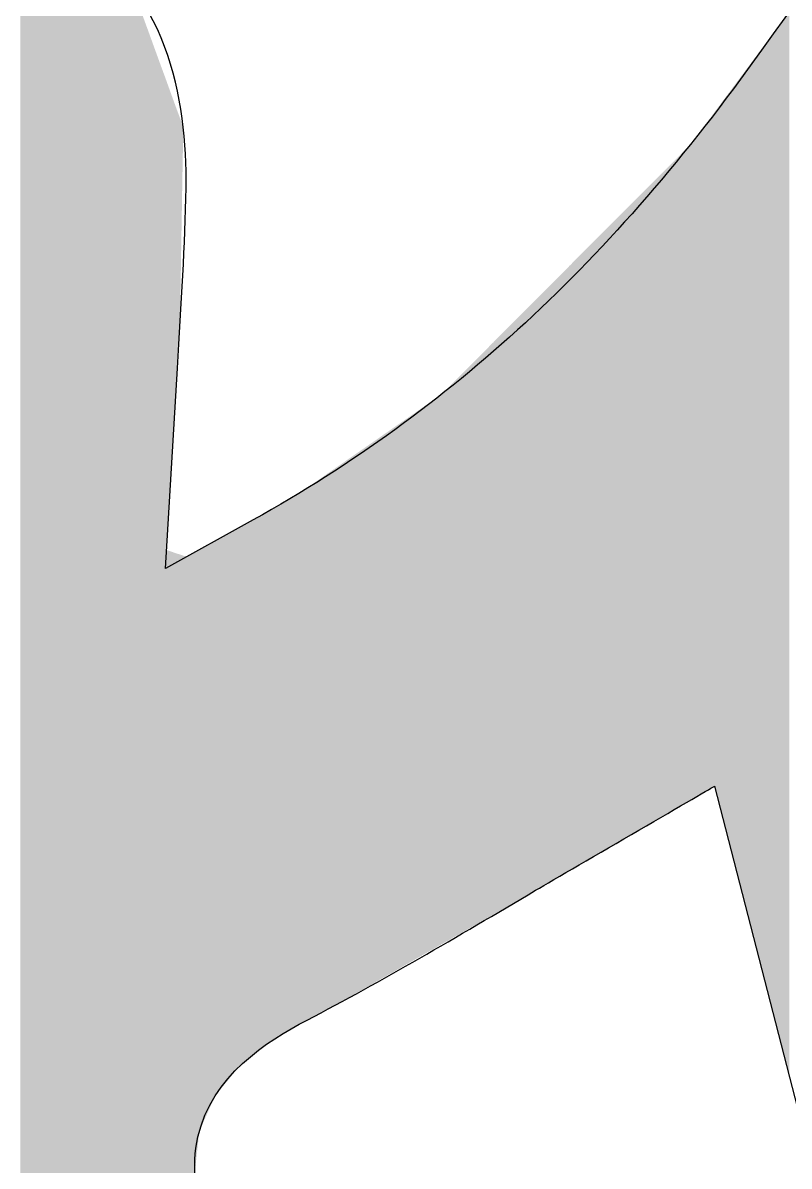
# Model space of a CAD drawing. Extents: x 274 to 390, y 552 to 644.
# Drawn here: x 304.09 to 311.03, y 624.71 to 635.06 of the extents above; entities that cross this region are included whole.
import ezdxf

# ---------------------------------------------------------------- set-up
doc = ezdxf.new("R2010")
doc.units = 0
doc.layers.add('LAYER_1', color=7, linetype='CONTINUOUS')

# ---------------------------------------------------------------- blocks, each defined once
blk = doc.blocks.new('*U1')
at = {"layer": 'LAYER_1', "color": 7}
for points in [[(304.066, 618.852), (304.066, 636.057), (304.114, 618.775)], [(304.114, 618.775), (304.066, 636.057), (304.114, 636.025)], [(304.114, 618.775), (304.114, 636.025), (304.143, 618.728)], [(304.143, 618.728), (304.114, 636.025), (304.143, 636.006)], [(304.143, 618.728), (304.143, 636.006), (304.195, 618.644)], [(304.195, 618.644), (304.143, 636.006), (304.195, 635.972)], [(304.195, 618.644), (304.195, 635.972), (304.308, 618.395)], [(304.308, 618.395), (304.195, 635.972), (304.308, 635.897)], [(304.308, 618.395), (304.308, 635.897), (304.336, 618.334)], [(304.336, 618.334), (304.308, 635.897), (304.336, 635.879)], [(304.336, 618.334), (304.336, 635.879), (304.368, 618.264)], [(304.368, 618.264), (304.336, 635.879), (304.368, 635.858)], [(304.368, 618.264), (304.368, 635.858), (304.394, 618.207)], [(304.394, 618.207), (304.368, 635.858), (304.394, 635.841)], [(304.394, 618.207), (304.394, 635.841), (304.401, 618.192)], [(304.401, 618.192), (304.394, 635.841), (304.401, 635.837)], [(304.401, 618.192), (304.401, 635.837), (304.42, 618.15)], [(304.42, 618.15), (304.401, 635.837), (304.42, 635.824)], [(304.42, 618.15), (304.42, 635.824), (304.423, 618.143)], [(304.423, 618.143), (304.42, 635.824), (304.423, 635.822)], [(304.423, 618.143), (304.423, 635.822), (304.446, 618.094)], [(304.446, 618.094), (304.423, 635.822), (304.446, 635.807)], [(304.446, 618.094), (304.446, 635.807), (304.492, 617.992)], [(304.492, 617.992), (304.446, 635.807), (304.492, 635.777)], [(304.492, 617.992), (304.492, 635.777), (304.576, 617.807)], [(304.576, 617.807), (304.492, 635.777), (304.576, 635.722)], [(304.576, 617.807), (304.576, 635.722), (304.603, 617.747)], [(304.603, 617.747), (304.576, 635.722), (304.603, 635.704)], [(304.603, 617.747), (304.603, 635.704), (304.615, 617.722)], [(304.615, 617.722), (304.603, 635.704), (304.615, 635.696)], [(304.615, 617.722), (304.615, 635.696), (304.629, 617.69)], [(304.629, 617.69), (304.615, 635.696), (304.629, 635.687)], [(304.629, 617.69), (304.629, 635.687), (304.631, 617.687)], [(304.631, 617.687), (304.629, 635.687), (304.631, 635.686)], [(304.631, 617.687), (304.631, 635.686), (304.634, 617.68)], [(304.634, 617.68), (304.631, 635.686), (304.634, 635.684)], [(304.634, 617.68), (304.634, 635.684), (304.653, 617.638)], [(304.653, 617.638), (304.634, 635.684), (304.653, 635.671)], [(304.653, 617.638), (304.653, 635.671), (304.654, 617.635)], [(304.654, 617.635), (304.653, 635.671), (304.654, 635.67)], [(304.654, 617.635), (304.654, 635.67), (304.662, 617.608)], [(304.662, 617.608), (304.654, 635.67), (304.662, 635.665)], [(304.662, 617.608), (304.662, 635.665), (304.715, 617.423)], [(304.715, 617.423), (304.662, 635.665), (304.715, 635.631)], [(304.715, 617.423), (304.715, 635.631), (304.715, 617.422)], [(304.715, 617.422), (304.715, 635.631), (304.715, 635.631)], [(304.715, 617.422), (304.715, 635.631), (304.715, 617.421)], [(304.715, 617.421), (304.715, 635.631), (304.715, 635.63)], [(304.715, 617.421), (304.715, 635.63), (304.728, 617.378)], [(304.728, 617.378), (304.715, 635.63), (304.728, 635.622)], [(304.728, 617.378), (304.728, 635.622), (304.731, 617.367)], [(304.731, 617.367), (304.728, 635.622), (304.731, 635.62)], [(304.731, 617.367), (304.731, 635.62), (304.733, 617.36)], [(304.733, 617.36), (304.731, 635.62), (304.733, 635.619)], [(304.733, 617.36), (304.733, 635.619), (304.771, 617.224)], [(304.771, 617.224), (304.733, 635.619), (304.771, 635.593)], [(304.771, 617.224), (304.771, 635.593), (304.806, 617.103)], [(304.806, 617.103), (304.771, 635.593), (304.806, 635.571)], [(304.806, 617.103), (304.806, 635.571), (304.835, 617.001)], [(304.835, 617.001), (304.806, 635.571), (304.835, 635.552)], [(304.835, 617.001), (304.835, 635.552), (304.863, 616.903)], [(304.863, 616.903), (304.835, 635.552), (304.863, 635.533)], [(304.863, 616.903), (304.863, 635.533), (304.864, 616.901)], [(304.864, 616.901), (304.863, 635.533), (304.864, 635.533)], [(304.864, 616.901), (304.864, 635.533), (304.865, 616.898)], [(304.865, 616.898), (304.864, 635.533), (304.865, 635.532)], [(304.865, 616.898), (304.865, 635.532), (304.89, 616.809)], [(304.89, 616.809), (304.865, 635.532), (304.89, 635.516)], [(304.89, 616.809), (304.89, 635.516), (304.894, 616.797)], [(304.894, 616.797), (304.89, 635.516), (304.894, 635.513)], [(304.894, 616.797), (304.894, 635.513), (304.909, 616.743)], [(304.909, 616.743), (304.894, 635.513), (304.909, 635.503)], [(304.909, 616.743), (304.909, 635.503), (304.942, 616.626)], [(304.942, 616.626), (304.909, 635.503), (304.942, 635.481)], [(304.942, 616.626), (304.942, 635.481), (304.962, 616.557)], [(304.962, 616.557), (304.942, 635.481), (304.962, 635.468)], [(304.962, 616.557), (304.962, 635.468), (304.976, 616.431)], [(304.976, 616.431), (304.962, 635.468), (304.976, 635.459)], [(304.976, 616.431), (304.976, 635.459), (304.991, 616.291)], [(304.991, 616.291), (304.976, 635.459), (304.991, 635.449)], [(304.991, 616.291), (304.991, 635.449), (305.005, 616.162)], [(305.005, 616.162), (304.991, 635.449), (305.005, 635.44)], [(305.005, 616.162), (305.005, 635.44), (305.006, 616.147)], [(305.006, 616.147), (305.005, 635.44), (305.006, 635.439)], [(305.006, 616.147), (305.006, 635.439), (305.014, 616.081)], [(305.014, 616.081), (305.006, 635.439), (305.014, 635.434)], [(305.014, 616.081), (305.014, 635.434), (305.02, 616.02)], [(305.02, 616.02), (305.014, 635.434), (305.02, 635.43)], [(305.02, 616.02), (305.02, 635.43), (305.067, 615.589)], [(305.067, 615.589), (305.02, 635.43), (305.067, 635.399)], [(305.067, 615.589), (305.067, 635.399), (305.08, 615.471)], [(305.08, 615.471), (305.067, 635.399), (305.08, 635.391)], [(305.08, 615.471), (305.08, 635.391), (305.085, 615.425)], [(305.085, 615.425), (305.08, 635.391), (305.085, 635.377)], [(305.085, 604.695), (305.085, 635.377), (305.212, 604.742)], [(305.212, 604.742), (305.085, 635.377), (305.212, 635.028)], [(311.032, 625.538), (310.911, 634.998), (311.032, 635.16)], [(311.037, 625.52), (311.032, 635.16), (311.037, 635.167)], [(311.032, 625.538), (311.032, 635.16), (311.037, 625.52)], [(305.212, 604.742), (305.212, 635.028), (305.224, 604.747)], [(305.224, 604.747), (305.212, 635.028), (305.224, 634.996)], [(305.224, 604.747), (305.224, 634.996), (305.248, 604.755)], [(305.248, 604.755), (305.224, 634.996), (305.248, 634.93)], [(305.248, 604.755), (305.248, 634.93), (305.29, 604.771)], [(305.29, 604.771), (305.248, 634.93), (305.29, 634.814)], [(310.911, 626.007), (310.826, 634.884), (310.911, 634.998)], [(310.911, 626.007), (310.911, 634.998), (310.911, 626.006)], [(310.911, 626.006), (310.911, 634.998), (310.911, 634.998)], [(310.911, 626.006), (310.911, 634.998), (311.032, 625.538)], [(305.29, 604.771), (305.29, 634.814), (305.295, 604.773)], [(305.295, 604.773), (305.29, 634.814), (305.295, 634.8)], [(310.79, 626.474), (310.762, 634.798), (310.79, 634.836)], [(310.826, 626.336), (310.79, 634.836), (310.826, 634.884)], [(310.79, 626.474), (310.79, 634.836), (310.826, 626.336)], [(310.826, 626.336), (310.826, 634.884), (310.911, 626.007)], [(305.295, 604.773), (305.295, 634.8), (305.342, 604.79)], [(305.342, 604.79), (305.295, 634.8), (305.342, 634.671)], [(310.696, 626.841), (310.673, 634.678), (310.696, 634.709)], [(310.762, 626.584), (310.696, 634.709), (310.762, 634.798)], [(310.696, 626.841), (310.696, 634.709), (310.762, 626.584)], [(310.762, 626.584), (310.762, 634.798), (310.79, 626.474)], [(305.342, 604.79), (305.342, 634.671), (305.378, 604.803)], [(305.378, 604.803), (305.342, 634.671), (305.378, 634.574)], [(310.622, 627.127), (310.563, 634.529), (310.622, 634.61)], [(310.628, 627.105), (310.622, 634.61), (310.628, 634.617)], [(310.622, 627.127), (310.622, 634.61), (310.628, 627.105)], [(310.636, 627.075), (310.628, 634.617), (310.636, 634.628)], [(310.628, 627.105), (310.628, 634.617), (310.636, 627.075)], [(310.644, 627.043), (310.636, 634.628), (310.644, 634.639)], [(310.636, 627.075), (310.636, 634.628), (310.644, 627.043)], [(310.652, 627.01), (310.644, 634.639), (310.652, 634.65)], [(310.644, 627.043), (310.644, 634.639), (310.652, 627.01)], [(310.673, 626.93), (310.652, 634.65), (310.673, 634.678)], [(310.652, 627.01), (310.652, 634.65), (310.673, 626.93)], [(310.673, 626.93), (310.673, 634.678), (310.696, 626.841)], [(305.378, 604.803), (305.378, 634.574), (305.394, 604.81)], [(305.394, 604.81), (305.378, 634.574), (305.394, 634.529)], [(305.394, 630.289), (305.394, 634.529), (305.466, 631.533)], [(305.466, 631.533), (305.394, 634.529), (305.466, 634.33)], [(310.534, 627.469), (310.522, 634.475), (310.534, 634.491)], [(310.56, 627.368), (310.534, 634.491), (310.56, 634.526)], [(310.534, 627.469), (310.534, 634.491), (310.56, 627.368)], [(310.563, 627.358), (310.56, 634.526), (310.563, 634.529)], [(310.56, 627.368), (310.56, 634.526), (310.563, 627.358)], [(310.563, 627.358), (310.563, 634.529), (310.622, 627.127)], [(310.481, 627.675), (310.431, 634.353), (310.481, 634.42)], [(310.49, 627.64), (310.481, 634.42), (310.49, 634.432)], [(310.481, 627.675), (310.481, 634.42), (310.49, 627.64)], [(310.512, 627.554), (310.49, 634.432), (310.512, 634.461)], [(310.49, 627.64), (310.49, 634.432), (310.512, 627.554)], [(310.52, 627.522), (310.512, 634.461), (310.52, 634.472)], [(310.512, 627.554), (310.512, 634.461), (310.52, 627.522)], [(310.522, 627.516), (310.52, 634.472), (310.522, 634.475)], [(310.52, 627.522), (310.52, 634.472), (310.522, 627.516)], [(310.522, 627.516), (310.522, 634.475), (310.534, 627.469)], [(305.466, 631.533), (305.466, 634.33), (305.487, 631.881)], [(305.487, 631.881), (305.466, 634.33), (305.487, 634.273)], [(310.388, 628.033), (310.363, 634.262), (310.388, 634.295)], [(310.427, 627.882), (310.388, 634.295), (310.427, 634.348)], [(310.388, 628.033), (310.388, 634.295), (310.427, 627.882)], [(310.431, 627.867), (310.427, 634.348), (310.431, 634.353)], [(310.427, 627.882), (310.427, 634.348), (310.431, 627.867)], [(310.431, 627.867), (310.431, 634.353), (310.481, 627.675)], [(305.487, 631.881), (305.487, 634.273), (305.509, 632.229)], [(305.509, 632.229), (305.487, 634.273), (305.509, 634.215)], [(305.509, 632.229), (305.509, 634.215), (305.512, 632.286)], [(305.512, 632.286), (305.509, 634.215), (305.512, 634.205)], [(305.512, 632.286), (305.512, 634.205), (305.521, 632.78)], [(305.521, 632.78), (305.512, 634.205), (305.521, 634.181)], [(305.521, 632.78), (305.521, 634.181), (305.534, 633.557)], [(305.534, 633.557), (305.521, 634.181), (305.534, 634.144)], [(310.336, 628.138), (310.302, 634.179), (310.336, 634.224)], [(310.357, 628.151), (310.336, 634.224), (310.357, 634.253)], [(310.336, 628.138), (310.336, 634.224), (310.357, 628.151)], [(310.363, 628.13), (310.357, 634.253), (310.363, 634.262)], [(310.357, 628.151), (310.357, 634.253), (310.363, 628.13)], [(310.363, 628.13), (310.363, 634.262), (310.388, 628.033)], [(305.534, 633.557), (305.534, 634.144), (305.544, 634.117)], [(310.28, 628.106), (310.178, 634.012), (310.28, 634.15)], [(310.302, 628.119), (310.28, 634.15), (310.302, 634.179)], [(310.28, 628.106), (310.28, 634.15), (310.302, 628.119)], [(310.302, 628.119), (310.302, 634.179), (310.336, 628.138)], [(310.175, 628.045), (310.147, 633.97), (310.175, 634.008)], [(310.178, 628.047), (310.175, 634.008), (310.178, 634.012)], [(310.175, 628.045), (310.175, 634.008), (310.178, 628.047)], [(310.178, 628.047), (310.178, 634.012), (310.28, 628.106)], [(310.078, 627.989), (310.047, 633.868), (310.078, 633.9)], [(310.08, 627.99), (310.078, 633.9), (310.08, 633.901)], [(310.078, 627.989), (310.078, 633.9), (310.08, 627.99)], [(310.096, 627.999), (310.08, 633.901), (310.096, 633.918)], [(310.08, 627.99), (310.08, 633.901), (310.096, 627.999)], [(310.115, 628.01), (310.096, 633.918), (310.115, 633.936)], [(310.096, 627.999), (310.096, 633.918), (310.115, 628.01)], [(310.136, 628.023), (310.115, 633.936), (310.136, 633.958)], [(310.115, 628.01), (310.115, 633.936), (310.136, 628.023)], [(310.141, 628.025), (310.136, 633.958), (310.141, 633.962)], [(310.136, 628.023), (310.136, 633.958), (310.141, 628.025)], [(310.147, 628.029), (310.141, 633.962), (310.147, 633.97)], [(310.141, 628.025), (310.141, 633.962), (310.147, 628.029)], [(310.147, 628.029), (310.147, 633.97), (310.175, 628.045)], [(309.954, 627.917), (309.938, 633.759), (309.954, 633.775)], [(309.993, 627.939), (309.954, 633.775), (309.993, 633.814)], [(309.954, 627.917), (309.954, 633.775), (309.993, 627.939)], [(309.996, 627.941), (309.993, 633.814), (309.996, 633.817)], [(309.993, 627.939), (309.993, 633.814), (309.996, 627.941)], [(309.998, 627.942), (309.996, 633.817), (309.998, 633.819)], [(309.996, 627.941), (309.996, 633.817), (309.998, 627.942)], [(310.047, 627.971), (309.998, 633.819), (310.047, 633.868)], [(309.998, 627.942), (309.998, 633.819), (310.047, 627.971)], [(310.047, 627.971), (310.047, 633.868), (310.078, 627.989)], [(309.868, 627.867), (309.838, 633.659), (309.868, 633.689)], [(309.881, 627.874), (309.868, 633.689), (309.881, 633.702)], [(309.868, 627.867), (309.868, 633.689), (309.881, 627.874)], [(309.882, 627.875), (309.881, 633.702), (309.882, 633.703)], [(309.881, 627.874), (309.881, 633.702), (309.882, 627.875)], [(309.892, 627.881), (309.882, 633.703), (309.892, 633.713)], [(309.882, 627.875), (309.882, 633.703), (309.892, 627.881)], [(309.902, 627.886), (309.892, 633.713), (309.902, 633.723)], [(309.892, 627.881), (309.892, 633.713), (309.902, 627.886)], [(309.906, 627.889), (309.902, 633.723), (309.906, 633.727)], [(309.902, 627.886), (309.902, 633.723), (309.906, 627.889)], [(309.908, 627.89), (309.906, 633.727), (309.908, 633.729)], [(309.906, 627.889), (309.906, 633.727), (309.908, 627.89)], [(309.938, 627.908), (309.908, 633.729), (309.938, 633.759)], [(309.908, 627.89), (309.908, 633.729), (309.938, 627.908)], [(309.938, 627.908), (309.938, 633.759), (309.954, 627.917)], [(309.809, 627.832), (309.736, 633.557), (309.809, 633.63)], [(309.832, 627.846), (309.809, 633.63), (309.832, 633.653)], [(309.809, 627.832), (309.809, 633.63), (309.832, 627.846)], [(309.838, 627.849), (309.832, 633.653), (309.838, 633.659)], [(309.832, 627.846), (309.832, 633.653), (309.838, 627.849)], [(309.838, 627.849), (309.838, 633.659), (309.868, 627.867)], [(309.642, 627.736), (309.536, 633.356), (309.642, 633.463)], [(309.649, 627.74), (309.642, 633.463), (309.649, 633.47)], [(309.642, 627.736), (309.642, 633.463), (309.649, 627.74)], [(309.675, 627.755), (309.649, 633.47), (309.675, 633.496)], [(309.649, 627.74), (309.649, 633.47), (309.675, 627.755)], [(309.733, 627.788), (309.675, 633.496), (309.733, 633.554)], [(309.675, 627.755), (309.675, 633.496), (309.733, 627.788)], [(309.736, 627.79), (309.733, 633.554), (309.736, 633.557)], [(309.733, 627.788), (309.733, 633.554), (309.736, 627.79)], [(309.736, 627.79), (309.736, 633.557), (309.809, 627.832)], [(309.536, 627.674), (309.526, 633.346), (309.536, 633.356)], [(309.536, 627.674), (309.536, 633.356), (309.642, 627.736)], [(309.466, 627.633), (309.417, 633.236), (309.466, 633.286)], [(309.517, 627.662), (309.466, 633.286), (309.517, 633.336)], [(309.466, 627.633), (309.466, 633.286), (309.517, 627.662)], [(309.526, 627.668), (309.517, 633.336), (309.526, 633.346)], [(309.517, 627.662), (309.517, 633.336), (309.526, 627.668)], [(309.526, 627.668), (309.526, 633.346), (309.536, 627.674)], [(309.359, 627.571), (309.322, 633.141), (309.359, 633.178)], [(309.417, 627.604), (309.359, 633.178), (309.417, 633.236)], [(309.359, 627.571), (309.359, 633.178), (309.417, 627.604)], [(309.417, 627.604), (309.417, 633.236), (309.466, 627.633)], [(309.289, 627.53), (309.207, 633.026), (309.289, 633.109)], [(309.318, 627.547), (309.289, 633.109), (309.318, 633.138)], [(309.289, 627.53), (309.289, 633.109), (309.318, 627.547)], [(309.322, 627.549), (309.318, 633.138), (309.322, 633.141)], [(309.318, 627.547), (309.318, 633.138), (309.322, 627.549)], [(309.322, 627.549), (309.322, 633.141), (309.359, 627.571)], [(309.18, 627.467), (309.115, 632.934), (309.18, 632.999)], [(309.207, 627.482), (309.18, 632.999), (309.207, 633.026)], [(309.18, 627.467), (309.18, 632.999), (309.207, 627.482)], [(309.207, 627.482), (309.207, 633.026), (309.289, 627.53)], [(309.047, 627.389), (308.997, 632.815), (309.047, 632.866)], [(309.053, 627.392), (309.047, 632.866), (309.053, 632.871)], [(309.047, 627.389), (309.047, 632.866), (309.053, 627.392)], [(309.07, 627.402), (309.053, 632.871), (309.07, 632.889)], [(309.053, 627.392), (309.053, 632.871), (309.07, 627.402)], [(309.115, 627.429), (309.07, 632.889), (309.115, 632.934)], [(309.07, 627.402), (309.07, 632.889), (309.115, 627.429)], [(309.115, 627.429), (309.115, 632.934), (309.18, 627.467)], [(308.933, 627.322), (308.899, 632.717), (308.933, 632.751)], [(308.997, 627.36), (308.933, 632.751), (308.997, 632.815)], [(308.933, 627.322), (308.933, 632.751), (308.997, 627.36)], [(308.997, 627.36), (308.997, 632.815), (309.047, 627.389)], [(308.822, 627.257), (308.763, 632.581), (308.822, 632.64)], [(308.856, 627.277), (308.822, 632.64), (308.856, 632.674)], [(308.822, 627.257), (308.822, 632.64), (308.856, 627.277)], [(308.862, 627.281), (308.856, 632.674), (308.862, 632.68)], [(308.856, 627.277), (308.856, 632.674), (308.862, 627.281)], [(308.899, 627.302), (308.862, 632.68), (308.899, 632.717)], [(308.862, 627.281), (308.862, 632.68), (308.899, 627.302)], [(308.899, 627.302), (308.899, 632.717), (308.933, 627.322)], [(308.731, 627.204), (308.694, 632.512), (308.731, 632.549)], [(308.737, 627.208), (308.731, 632.549), (308.737, 632.555)], [(308.731, 627.204), (308.731, 632.549), (308.737, 627.208)], [(308.763, 627.223), (308.737, 632.555), (308.763, 632.581)], [(308.737, 627.208), (308.737, 632.555), (308.763, 627.223)], [(308.763, 627.223), (308.763, 632.581), (308.822, 627.257)], [(308.606, 627.132), (308.542, 632.359), (308.606, 632.423)], [(308.649, 627.157), (308.606, 632.423), (308.649, 632.467)], [(308.606, 627.132), (308.606, 632.423), (308.649, 627.157)], [(308.694, 627.183), (308.649, 632.467), (308.694, 632.512)], [(308.649, 627.157), (308.649, 632.467), (308.694, 627.183)], [(308.694, 627.183), (308.694, 632.512), (308.731, 627.204)], [(308.542, 627.096), (308.481, 632.299), (308.542, 632.359)], [(308.542, 627.096), (308.542, 632.359), (308.606, 627.132)], [(308.402, 627.016), (308.375, 632.192), (308.402, 632.219)], [(308.424, 627.028), (308.402, 632.219), (308.424, 632.241)], [(308.402, 627.016), (308.402, 632.219), (308.424, 627.028)], [(308.475, 627.057), (308.424, 632.241), (308.475, 632.292)], [(308.424, 627.028), (308.424, 632.241), (308.475, 627.057)], [(308.481, 627.061), (308.475, 632.292), (308.481, 632.299)], [(308.475, 627.057), (308.475, 632.292), (308.481, 627.061)], [(308.481, 627.061), (308.481, 632.299), (308.542, 627.096)], [(308.301, 626.958), (308.265, 632.081), (308.301, 632.117)], [(308.338, 626.979), (308.301, 632.117), (308.338, 632.155)], [(308.301, 626.958), (308.301, 632.117), (308.338, 626.979)], [(308.355, 626.989), (308.338, 632.155), (308.355, 632.171)], [(308.338, 626.979), (308.338, 632.155), (308.355, 626.989)], [(308.361, 626.992), (308.355, 632.171), (308.361, 632.178)], [(308.355, 626.989), (308.355, 632.171), (308.361, 626.992)], [(308.371, 626.998), (308.361, 632.178), (308.371, 632.188)], [(308.361, 626.992), (308.361, 632.178), (308.371, 626.998)], [(308.375, 627), (308.371, 632.188), (308.375, 632.192)], [(308.371, 626.998), (308.371, 632.188), (308.375, 627)], [(308.375, 627), (308.375, 632.192), (308.402, 627.016)], [(308.262, 626.936), (308.178, 631.994), (308.262, 632.078)], [(308.265, 626.937), (308.262, 632.078), (308.265, 632.081)], [(308.262, 626.936), (308.262, 632.078), (308.265, 626.937)], [(308.265, 626.937), (308.265, 632.081), (308.301, 626.958)], [(308.087, 626.835), (308.024, 631.84), (308.087, 631.903)], [(308.121, 626.855), (308.087, 631.903), (308.121, 631.937)], [(308.087, 626.835), (308.087, 631.903), (308.121, 626.855)], [(308.178, 626.887), (308.121, 631.937), (308.178, 631.994)], [(308.121, 626.855), (308.121, 631.937), (308.178, 626.887)], [(308.178, 626.887), (308.178, 631.994), (308.262, 626.936)], [(307.996, 626.783), (307.964, 631.779), (307.996, 631.812)], [(308.024, 626.8), (307.996, 631.812), (308.024, 631.84)], [(307.996, 626.783), (307.996, 631.812), (308.024, 626.8)], [(308.024, 626.8), (308.024, 631.84), (308.087, 626.835)], [(307.964, 626.765), (307.878, 631.694), (307.964, 631.779)], [(307.964, 626.765), (307.964, 631.779), (307.996, 626.783)], [(307.878, 626.716), (307.616, 631.512), (307.878, 631.694)], [(307.878, 626.716), (307.878, 631.694), (307.964, 626.765)], [(307.583, 626.547), (307.427, 631.381), (307.583, 631.489)], [(307.616, 626.566), (307.583, 631.489), (307.616, 631.512)], [(307.583, 626.547), (307.583, 631.489), (307.616, 626.566)], [(307.616, 626.566), (307.616, 631.512), (307.878, 626.716)], [(307.335, 626.405), (307.249, 631.257), (307.335, 631.317)], [(307.378, 626.429), (307.335, 631.317), (307.378, 631.347)], [(307.335, 626.405), (307.335, 631.317), (307.378, 626.429)], [(307.383, 626.432), (307.378, 631.347), (307.383, 631.35)], [(307.378, 626.429), (307.378, 631.347), (307.383, 626.432)], [(307.407, 626.446), (307.383, 631.35), (307.407, 631.367)], [(307.383, 626.432), (307.383, 631.35), (307.407, 626.446)], [(307.427, 626.457), (307.407, 631.367), (307.427, 631.381)], [(307.407, 626.446), (307.407, 631.367), (307.427, 626.457)], [(307.427, 626.457), (307.427, 631.381), (307.583, 626.547)], [(307.197, 626.326), (307.072, 631.135), (307.197, 631.221)], [(307.249, 626.355), (307.197, 631.221), (307.249, 631.257)], [(307.197, 626.326), (307.197, 631.221), (307.249, 626.355)], [(307.249, 626.355), (307.249, 631.257), (307.335, 626.405)], [(307.004, 626.215), (306.984, 631.073), (307.004, 631.087)], [(307.026, 626.228), (307.004, 631.087), (307.026, 631.103)], [(307.004, 626.215), (307.004, 631.087), (307.026, 626.228)], [(307.072, 626.254), (307.026, 631.103), (307.072, 631.135)], [(307.026, 626.228), (307.026, 631.103), (307.072, 626.254)], [(307.072, 626.254), (307.072, 631.135), (307.197, 626.326)], [(306.921, 626.168), (306.702, 630.878), (306.921, 631.03)], [(306.984, 626.204), (306.921, 631.03), (306.984, 631.073)], [(306.921, 626.168), (306.921, 631.03), (306.984, 626.204)], [(306.984, 626.204), (306.984, 631.073), (307.004, 626.215)], [(306.697, 626.049), (306.611, 630.814), (306.697, 630.874)], [(306.702, 626.051), (306.697, 630.874), (306.702, 630.878)], [(306.697, 626.049), (306.697, 630.874), (306.702, 626.051)], [(306.702, 626.051), (306.702, 630.878), (306.921, 626.168)], [(306.527, 625.955), (306.503, 630.752), (306.527, 630.766)], [(306.529, 625.957), (306.527, 630.766), (306.529, 630.767)], [(306.527, 625.955), (306.527, 630.766), (306.529, 625.957)], [(306.542, 625.965), (306.529, 630.767), (306.542, 630.775)], [(306.529, 625.957), (306.529, 630.767), (306.542, 625.965)], [(306.542, 625.965), (306.542, 630.775), (306.543, 625.965)], [(306.543, 625.965), (306.542, 630.775), (306.543, 630.775)], [(306.547, 625.968), (306.543, 630.775), (306.547, 630.777)], [(306.543, 625.965), (306.543, 630.775), (306.547, 625.968)], [(306.548, 625.968), (306.547, 630.777), (306.548, 630.778)], [(306.547, 625.968), (306.547, 630.777), (306.548, 625.968)], [(306.558, 625.974), (306.548, 630.778), (306.558, 630.784)], [(306.548, 625.968), (306.548, 630.778), (306.548, 625.969)], [(306.548, 625.969), (306.548, 630.778), (306.548, 630.778)], [(306.548, 625.969), (306.548, 630.778), (306.558, 625.974)], [(306.559, 625.975), (306.558, 630.784), (306.559, 630.785)], [(306.558, 625.974), (306.558, 630.784), (306.559, 625.975)], [(306.611, 626.003), (306.559, 630.785), (306.611, 630.814)], [(306.559, 625.975), (306.559, 630.785), (306.611, 626.003)], [(306.611, 626.003), (306.611, 630.814), (306.697, 626.049)], [(306.354, 625.848), (306.342, 630.658), (306.354, 630.665)], [(306.373, 625.86), (306.354, 630.665), (306.373, 630.677)], [(306.354, 625.848), (306.354, 630.665), (306.373, 625.86)], [(306.406, 625.88), (306.373, 630.677), (306.406, 630.695)], [(306.373, 625.86), (306.373, 630.677), (306.406, 625.88)], [(306.426, 625.892), (306.406, 630.695), (306.426, 630.707)], [(306.406, 625.88), (306.406, 630.695), (306.426, 625.892)], [(306.43, 625.895), (306.426, 630.707), (306.43, 630.71)], [(306.426, 625.892), (306.426, 630.707), (306.43, 625.895)], [(306.46, 625.913), (306.43, 630.71), (306.46, 630.727)], [(306.43, 625.895), (306.43, 630.71), (306.46, 625.913)], [(306.462, 625.915), (306.46, 630.727), (306.462, 630.728)], [(306.46, 625.913), (306.46, 630.727), (306.462, 625.915)], [(306.476, 625.924), (306.462, 630.728), (306.476, 630.736)], [(306.462, 625.915), (306.462, 630.728), (306.476, 625.924)], [(306.48, 625.926), (306.476, 630.736), (306.48, 630.738)], [(306.476, 625.924), (306.476, 630.736), (306.48, 625.926)], [(306.481, 625.927), (306.48, 630.738), (306.481, 630.739)], [(306.48, 625.926), (306.48, 630.738), (306.481, 625.927)], [(306.481, 625.927), (306.481, 630.739), (306.482, 625.927)], [(306.482, 625.927), (306.481, 630.739), (306.482, 630.739)], [(306.491, 625.933), (306.482, 630.739), (306.491, 630.745)], [(306.482, 625.927), (306.482, 630.739), (306.491, 625.933)], [(306.503, 625.94), (306.491, 630.745), (306.503, 630.752)], [(306.491, 625.933), (306.491, 630.745), (306.503, 625.94)], [(306.503, 625.94), (306.503, 630.752), (306.527, 625.955)], [(306.167, 625.705), (306.155, 630.55), (306.167, 630.556)], [(306.172, 625.71), (306.167, 630.556), (306.172, 630.559)], [(306.167, 625.705), (306.167, 630.556), (306.172, 625.71)], [(306.174, 625.711), (306.172, 630.559), (306.174, 630.561)], [(306.172, 625.71), (306.172, 630.559), (306.174, 625.711)], [(306.203, 625.735), (306.174, 630.561), (306.203, 630.578)], [(306.174, 625.711), (306.174, 630.561), (306.203, 625.735)], [(306.212, 625.742), (306.203, 630.578), (306.212, 630.583)], [(306.203, 625.735), (306.203, 630.578), (306.212, 625.742)], [(306.219, 625.748), (306.212, 630.583), (306.219, 630.587)], [(306.212, 625.742), (306.212, 630.583), (306.219, 625.748)], [(306.234, 625.76), (306.219, 630.587), (306.234, 630.595)], [(306.219, 625.748), (306.219, 630.587), (306.234, 625.76)], [(306.235, 625.761), (306.234, 630.595), (306.235, 630.596)], [(306.234, 625.76), (306.234, 630.595), (306.235, 625.761)], [(306.245, 625.769), (306.235, 630.596), (306.245, 630.602)], [(306.235, 625.761), (306.235, 630.596), (306.245, 625.769)], [(306.246, 625.771), (306.245, 630.602), (306.246, 630.603)], [(306.245, 625.769), (306.245, 630.602), (306.246, 625.771)], [(306.256, 625.779), (306.246, 630.603), (306.256, 630.608)], [(306.246, 625.771), (306.246, 630.603), (306.256, 625.779)], [(306.257, 625.779), (306.256, 630.608), (306.257, 630.609)], [(306.256, 625.779), (306.256, 630.608), (306.256, 625.779)], [(306.256, 625.779), (306.256, 630.608), (306.256, 630.608)], [(306.256, 625.779), (306.256, 630.608), (306.257, 625.779)], [(306.257, 625.779), (306.257, 630.609), (306.257, 625.779)], [(306.257, 625.779), (306.257, 630.609), (306.257, 630.609)], [(306.257, 625.779), (306.257, 630.609), (306.258, 625.78)], [(306.258, 625.78), (306.257, 630.609), (306.258, 630.609)], [(306.259, 625.781), (306.258, 630.609), (306.259, 630.61)], [(306.258, 625.78), (306.258, 630.609), (306.259, 625.781)], [(306.261, 625.782), (306.259, 630.61), (306.261, 630.611)], [(306.259, 625.781), (306.259, 630.61), (306.261, 625.782)], [(306.262, 625.784), (306.261, 630.611), (306.262, 630.612)], [(306.261, 625.782), (306.261, 630.611), (306.262, 625.784)], [(306.262, 625.784), (306.262, 630.612), (306.263, 625.784)], [(306.263, 625.784), (306.262, 630.612), (306.263, 630.612)], [(306.264, 625.785), (306.263, 630.612), (306.264, 630.613)], [(306.263, 625.784), (306.263, 630.612), (306.264, 625.785)], [(306.264, 625.785), (306.264, 630.613), (306.265, 625.785)], [(306.265, 625.785), (306.264, 630.613), (306.265, 630.613)], [(306.268, 625.789), (306.265, 630.613), (306.268, 630.615)], [(306.265, 625.785), (306.265, 630.613), (306.268, 625.789)], [(306.269, 625.789), (306.268, 630.615), (306.269, 630.616)], [(306.268, 625.789), (306.268, 630.615), (306.269, 625.789)], [(306.299, 625.814), (306.269, 630.616), (306.299, 630.633)], [(306.269, 625.789), (306.269, 630.616), (306.299, 625.814)], [(306.312, 625.822), (306.299, 630.633), (306.312, 630.641)], [(306.299, 625.814), (306.299, 630.633), (306.312, 625.822)], [(306.312, 625.822), (306.312, 630.641), (306.313, 625.822)], [(306.313, 625.822), (306.312, 630.641), (306.313, 630.641)], [(306.333, 625.835), (306.313, 630.641), (306.333, 630.653)], [(306.313, 625.822), (306.313, 630.641), (306.333, 625.835)], [(306.339, 625.839), (306.333, 630.653), (306.339, 630.656)], [(306.333, 625.835), (306.333, 630.653), (306.339, 625.839)], [(306.342, 625.84), (306.339, 630.656), (306.342, 630.658)], [(306.339, 625.839), (306.339, 630.656), (306.342, 625.84)], [(306.342, 625.84), (306.342, 630.658), (306.354, 625.848)], [(306.019, 625.573), (305.903, 630.41), (306.019, 630.474)], [(306.025, 625.58), (306.019, 630.474), (306.025, 630.477)], [(306.019, 625.573), (306.019, 630.474), (306.025, 625.58)], [(306.029, 625.585), (306.025, 630.477), (306.029, 630.48)], [(306.025, 625.58), (306.025, 630.477), (306.029, 625.585)], [(306.037, 625.595), (306.029, 630.48), (306.037, 630.484)], [(306.029, 625.585), (306.029, 630.48), (306.037, 625.595)], [(306.046, 625.607), (306.037, 630.484), (306.046, 630.489)], [(306.037, 625.595), (306.037, 630.484), (306.046, 625.607)], [(306.047, 625.607), (306.046, 630.489), (306.047, 630.49)], [(306.046, 625.607), (306.046, 630.489), (306.047, 625.607)], [(306.114, 625.662), (306.047, 630.49), (306.114, 630.527)], [(306.047, 625.607), (306.047, 630.49), (306.114, 625.662)], [(306.114, 625.662), (306.114, 630.527), (306.115, 625.662)], [(306.115, 625.662), (306.114, 630.527), (306.115, 630.527)], [(306.153, 625.694), (306.115, 630.527), (306.153, 630.549)], [(306.115, 625.662), (306.115, 630.527), (306.153, 625.694)], [(306.155, 625.695), (306.153, 630.549), (306.155, 630.55)], [(306.153, 625.694), (306.153, 630.549), (306.155, 625.695)], [(306.155, 625.695), (306.155, 630.55), (306.167, 625.705)], [(305.797, 625.266), (305.757, 630.328), (305.797, 630.351)], [(305.814, 625.304), (305.797, 630.351), (305.814, 630.36)], [(305.797, 625.266), (305.797, 630.351), (305.814, 625.304)], [(305.817, 625.311), (305.814, 630.36), (305.817, 630.362)], [(305.814, 625.304), (305.814, 630.36), (305.817, 625.311)], [(305.822, 625.323), (305.817, 630.362), (305.822, 630.365)], [(305.817, 625.311), (305.817, 630.362), (305.822, 625.323)], [(305.832, 625.346), (305.822, 630.365), (305.832, 630.37)], [(305.822, 625.323), (305.822, 630.365), (305.832, 625.346)], [(305.844, 625.36), (305.832, 630.37), (305.844, 630.377)], [(305.832, 625.346), (305.832, 630.37), (305.844, 625.36)], [(305.856, 625.375), (305.844, 630.377), (305.856, 630.384)], [(305.844, 625.36), (305.844, 630.377), (305.856, 625.375)], [(305.903, 625.433), (305.856, 630.384), (305.903, 630.41)], [(305.856, 625.375), (305.856, 630.384), (305.903, 625.433)], [(305.903, 625.433), (305.903, 630.41), (306.019, 625.573)], [(305.394, 604.81), (305.394, 630.289), (305.466, 604.836)], [(305.466, 604.836), (305.394, 630.289), (305.466, 630.264)], [(305.466, 604.836), (305.466, 630.264), (305.487, 604.844)], [(305.487, 604.844), (305.466, 630.264), (305.487, 630.257)], [(305.487, 604.844), (305.487, 630.257), (305.509, 604.852)], [(305.509, 604.852), (305.487, 630.257), (305.509, 630.25)], [(305.509, 604.852), (305.509, 630.25), (305.512, 604.853)], [(305.512, 604.853), (305.509, 630.25), (305.512, 630.249)], [(305.512, 604.853), (305.512, 630.249), (305.521, 604.856)], [(305.521, 604.856), (305.512, 630.249), (305.521, 630.246)], [(305.521, 604.856), (305.521, 630.246), (305.534, 604.862)], [(305.534, 604.862), (305.521, 630.246), (305.534, 630.242)], [(305.65, 604.904), (305.602, 630.242), (305.65, 630.269)], [(305.659, 624.752), (305.65, 630.269), (305.659, 630.274)], [(305.65, 624.668), (305.65, 630.269), (305.659, 624.752)], [(305.684, 624.978), (305.659, 630.274), (305.684, 630.288)], [(305.659, 624.752), (305.659, 630.274), (305.684, 624.978)], [(305.69, 625.027), (305.684, 630.288), (305.69, 630.291)], [(305.684, 624.978), (305.684, 630.288), (305.69, 625.027)], [(305.711, 625.074), (305.69, 630.291), (305.711, 630.303)], [(305.69, 625.027), (305.69, 630.291), (305.711, 625.074)], [(305.746, 625.153), (305.711, 630.303), (305.746, 630.322)], [(305.711, 625.074), (305.711, 630.303), (305.746, 625.153)], [(305.757, 625.177), (305.746, 630.322), (305.757, 630.328)], [(305.746, 625.153), (305.746, 630.322), (305.757, 625.177)], [(305.757, 625.177), (305.757, 630.328), (305.797, 625.266)], [(305.534, 604.862), (305.534, 630.242), (305.544, 604.865)], [(305.544, 604.865), (305.534, 630.242), (305.544, 630.238)], [(305.544, 604.865), (305.544, 630.238), (305.57, 604.875)], [(305.57, 604.875), (305.544, 630.238), (305.57, 630.23)], [(305.57, 604.875), (305.57, 630.23), (305.576, 604.877)], [(305.576, 604.877), (305.57, 630.23), (305.576, 630.228)], [(305.587, 604.881), (305.576, 630.228), (305.587, 630.234)], [(305.576, 604.877), (305.576, 630.228), (305.587, 604.881)], [(305.602, 604.887), (305.587, 630.234), (305.602, 630.242)], [(305.587, 604.881), (305.587, 630.234), (305.602, 604.887)], [(305.602, 604.887), (305.602, 630.242), (305.65, 604.904)]]:
    blk.add_solid(points, dxfattribs=at)

msp = doc.modelspace()

# ---------------------------------------------------------------- linework, layer by layer
at = {"layer": 'LAYER_1'}
for points, knots in [([(327.292, 551.62), (324.004, 551.62), (320.723, 552.821), (317.538, 555.191), (316.349, 556.075), (315.288, 557.216), (314.263, 558.318), (313.873, 558.738), (313.482, 559.157), (313.085, 559.565), (312.366, 560.302), (311.658, 561.05), (310.951, 561.799), (310.096, 562.702), (309.241, 563.606), (308.366, 564.49), (307.936, 564.925), (307.311, 565.192), (306.455, 565.311), (306.455, 565.311), (305.478, 565.445), (305.478, 565.445), (305.478, 565.445), (306.39, 563.751), (306.524, 563.508), (307.054, 562.551), (307.132, 561.538), (306.744, 560.656), (306.359, 559.779), (305.566, 559.156), (304.512, 558.902), (304.077, 558.797), (303.644, 558.743), (303.226, 558.743), (301.301, 558.743), (299.846, 559.846), (299.334, 561.693), (298.958, 563.054), (299.006, 564.593), (299.053, 566.082), (299.076, 566.839), (299.109, 567.894), (297.612, 567.982), (294.12, 568.189), (290.903, 569.704), (287.486, 572.75), (285.411, 574.6), (284.214, 577.168), (283.718, 580.835), (283.293, 583.98), (283.577, 586.612), (284.611, 589.119), (284.611, 589.119), (284.93, 589.894), (284.93, 589.894), (284.93, 589.894), (283.74, 589.773), (283.74, 589.773), (283.562, 589.758), (283.474, 589.747), (283.389, 589.726), (282.666, 589.541), (282.156, 589.455), (281.785, 589.455), (281.401, 589.455), (281.268, 589.548), (281.201, 589.617), (280.902, 589.929), (280.918, 590.966), (280.956, 591.914), (280.983, 592.583), (280.931, 593.104), (280.588, 593.469), (280.234, 593.849), (279.684, 593.913), (279.193, 593.927), (279.193, 593.927), (278.991, 593.932), (278.991, 593.932), (278.03, 593.952), (277.472, 594.004), (277.177, 594.834), (277.026, 595.255), (276.584, 595.397), (276.194, 595.522), (276.002, 595.583), (275.785, 595.653), (275.683, 595.732), (275.525, 595.854), (275.349, 595.979), (275.169, 596.104), (274.707, 596.429), (274.074, 596.874), (274.03, 597.182), (273.974, 597.574), (274.083, 598.16), (275.676, 598.72), (276.394, 598.972), (277.117, 599.308), (277.376, 600.384), (277.428, 600.427), (277.83, 600.629), (278.212, 600.694), (280.833, 601.14), (281.012, 601.346), (281.02, 603.855), (281.024, 605.375), (281.187, 605.375), (281.458, 605.375), (281.779, 605.375), (282.279, 605.253), (282.725, 605.133), (282.993, 605.062), (283.217, 605.026), (283.409, 605.026), (283.861, 605.026), (284.098, 605.225), (284.217, 605.392), (284.502, 605.789), (284.365, 606.334), (284.238, 606.709), (283.436, 609.071), (283.105, 611.319), (283.228, 613.582), (283.598, 620.445), (289.131, 626.55), (295.561, 627.191), (295.74, 627.209), (295.917, 627.249), (296.093, 627.29), (296.229, 627.321), (296.364, 627.354), (296.502, 627.368), (297.014, 627.417), (297.374, 627.582), (297.602, 627.869), (297.919, 628.267), (297.896, 628.807), (297.841, 629.233), (297.841, 629.233), (297.758, 629.837), (297.758, 629.837), (297.598, 630.98), (297.433, 632.162), (297.654, 633.192), (298.133, 635.417), (299.576, 636.693), (301.612, 636.693), (302.537, 636.693), (303.527, 636.422), (304.476, 635.908), (305.402, 635.407), (305.582, 634.36), (305.569, 633.57), (305.561, 633.046), (305.527, 632.522), (305.49, 631.936), (305.49, 631.936), (305.384, 630.121), (305.384, 630.121), (305.384, 630.121), (306.177, 630.562), (306.177, 630.562), (307.966, 631.558), (309.43, 632.91), (310.784, 634.816), (313.017, 637.961), (315.486, 640.356), (318.331, 642.139), (320.604, 643.563), (323.096, 644.255), (325.948, 644.255), (326.79, 644.255), (327.683, 644.193), (328.601, 644.071), (332.911, 643.496), (337.137, 641.75), (341.9, 638.578), (341.9, 638.578), (342.293, 638.316), (342.293, 638.316), (342.293, 638.316), (343.104, 639.388), (343.368, 639.731), (343.954, 640.496), (344.56, 641.287), (345.118, 642.093), (345.708, 642.943), (346.734, 643.493), (347.732, 643.493), (348.088, 643.493), (348.422, 643.424), (348.723, 643.287), (349.083, 643.123), (349.312, 642.928), (349.367, 642.737), (349.407, 642.597), (349.357, 642.421), (349.22, 642.213), (347.28, 639.279), (347.258, 636.108), (349.151, 632.52), (349.453, 631.949), (349.742, 631.372), (350.031, 630.795), (350.031, 630.795), (350.576, 629.713), (350.576, 629.713), (350.576, 629.713), (351.6, 629.824), (351.6, 629.824), (351.6, 629.824), (351.815, 630.5), (351.871, 630.686), (351.991, 631.087), (352.104, 631.467), (352.258, 631.826), (352.323, 631.979), (352.383, 632.136), (352.443, 632.293), (352.802, 633.231), (353.029, 633.72), (353.874, 633.72), (353.874, 633.72), (354.021, 633.715), (354.022, 633.715), (354.488, 633.715), (354.806, 634.042), (355.085, 634.329), (355.085, 634.329), (355.221, 634.466), (355.221, 634.466), (355.649, 634.88), (356.098, 635.099), (356.518, 635.099), (357.067, 635.099), (357.59, 634.716), (357.99, 634.023), (358.673, 632.837), (359.483, 631.751), (360.113, 630.937), (360.347, 630.635), (360.763, 630.635), (360.899, 630.635), (361.184, 630.635), (361.472, 630.691), (361.583, 630.716), (362.825, 630.989), (364.031, 631.128), (365.166, 631.128), (367.875, 631.128), (370.344, 630.332), (372.505, 628.763), (375.34, 626.702), (378.185, 624.003), (377.786, 619.611), (377.47, 616.143), (375.975, 613.159), (373.215, 610.49), (373.215, 610.49), (372.793, 610.082), (372.793, 610.082), (372.793, 610.082), (373.263, 609.73), (373.263, 609.73), (373.658, 609.434), (374.069, 609.157), (374.476, 608.884), (375.352, 608.295), (376.179, 607.74), (376.788, 607.022), (377.91, 605.7), (379.159, 605.429), (380.688, 605.429), (380.923, 605.429), (381.165, 605.435), (381.413, 605.442), (383.359, 605.5), (389.5, 605.442), (389.5, 605.442), (389.5, 605.442), (389.5, 591.159), (389.5, 591.159), (389.5, 591.159), (382.038, 591.159), (381.52, 591.159), (380.263, 591.159), (378.63, 590.985), (377.148, 589.627), (376.54, 589.069), (375.802, 588.648), (375.02, 588.203), (374.655, 587.995), (374.291, 587.787), (373.94, 587.565), (373.404, 587.227), (373.133, 586.854), (373.11, 586.424), (373.078, 585.826), (373.562, 585.371), (373.929, 585.081), (374.587, 584.562), (375.212, 583.992), (375.79, 583.453), (377.634, 581.731), (378.542, 578.985), (378.28, 575.916), (377.964, 572.216), (376.006, 568.674), (373.291, 566.894), (371.129, 565.477), (368.803, 564.787), (366.179, 564.787), (365.094, 564.787), (363.972, 564.901), (362.75, 565.138), (362.202, 565.243), (361.658, 565.371), (361.093, 565.505), (361.093, 565.505), (359.816, 565.799), (359.816, 565.799), (359.816, 565.799), (359.581, 565.076), (359.581, 565.076), (359.238, 563.998), (359, 563.382), (358.092, 563.247), (357.74, 563.196), (357.566, 562.887), (357.44, 562.66), (357.44, 562.66), (357.381, 562.56), (357.381, 562.56), (356.96, 561.879), (356.626, 561.785), (356.329, 561.785), (356.061, 561.785), (355.717, 561.87), (355.216, 562.062), (353.488, 562.719), (352.42, 563.912), (351.646, 566.053), (351.646, 566.053), (351.229, 567.204), (351.229, 567.204), (351.229, 567.204), (350.721, 566.091), (350.721, 566.091), (348.927, 562.164), (347.468, 558.285), (349.29, 553.999), (349.353, 553.852), (349.438, 553.7), (349.527, 553.548), (349.851, 552.993), (349.872, 552.896), (349.484, 552.633), (349.094, 552.367), (348.619, 552.215), (348.181, 552.215), (347.882, 552.215), (347.463, 552.285), (347.161, 552.621), (346.906, 552.903), (346.632, 553.173), (346.358, 553.443), (345.524, 554.265), (344.737, 555.04), (344.501, 556.178), (344.458, 556.388), (344.368, 556.563), (344.273, 556.75), (344.231, 556.833), (344.185, 556.925), (344.138, 557.029), (344.138, 557.029), (343.909, 557.537), (343.909, 557.537), (343.909, 557.537), (342.635, 556.799), (342.635, 556.799), (342.071, 556.477), (341.528, 556.166), (341.003, 555.828), (337.478, 553.562), (333.346, 552.171), (328.72, 551.693), (328.245, 551.645), (327.765, 551.62), (327.292, 551.62)], [0, 0, 0, 0, 1, 1, 1, 2, 2, 2, 3, 3, 3, 4, 4, 4, 5, 5, 5, 6, 6, 6, 7, 7, 7, 8, 8, 8, 9, 9, 9, 10, 10, 10, 11, 11, 11, 12, 12, 12, 13, 13, 13, 14, 14, 14, 15, 15, 15, 16, 16, 16, 17, 17, 17, 18, 18, 18, 19, 19, 19, 20, 20, 20, 21, 21, 21, 22, 22, 22, 23, 23, 23, 24, 24, 24, 25, 25, 25, 26, 26, 26, 27, 27, 27, 28, 28, 28, 29, 29, 29, 30, 30, 30, 31, 31, 31, 32, 32, 32, 33, 33, 33, 34, 34, 34, 35, 35, 35, 36, 36, 36, 37, 37, 37, 38, 38, 38, 39, 39, 39, 40, 40, 40, 41, 41, 41, 42, 42, 42, 43, 43, 43, 44, 44, 44, 45, 45, 45, 46, 46, 46, 47, 47, 47, 48, 48, 48, 49, 49, 49, 50, 50, 50, 51, 51, 51, 52, 52, 52, 53, 53, 53, 54, 54, 54, 55, 55, 55, 56, 56, 56, 57, 57, 57, 58, 58, 58, 59, 59, 59, 60, 60, 60, 61, 61, 61, 62, 62, 62, 63, 63, 63, 64, 64, 64, 65, 65, 65, 66, 66, 66, 67, 67, 67, 68, 68, 68, 69, 69, 69, 70, 70, 70, 71, 71, 71, 72, 72, 72, 73, 73, 73, 74, 74, 74, 75, 75, 75, 76, 76, 76, 77, 77, 77, 78, 78, 78, 79, 79, 79, 80, 80, 80, 81, 81, 81, 82, 82, 82, 83, 83, 83, 84, 84, 84, 85, 85, 85, 86, 86, 86, 87, 87, 87, 88, 88, 88, 89, 89, 89, 90, 90, 90, 91, 91, 91, 92, 92, 92, 93, 93, 93, 94, 94, 94, 95, 95, 95, 96, 96, 96, 97, 97, 97, 98, 98, 98, 99, 99, 99, 100, 100, 100, 101, 101, 101, 102, 102, 102, 103, 103, 103, 104, 104, 104, 105, 105, 105, 106, 106, 106, 107, 107, 107, 108, 108, 108, 109, 109, 109, 110, 110, 110, 111, 111, 111, 112, 112, 112, 113, 113, 113, 114, 114, 114, 115, 115, 115, 116, 116, 116, 117, 117, 117, 118, 118, 118, 119, 119, 119, 120, 120, 120, 121, 121, 121, 122, 122, 122, 123, 123, 123, 124, 124, 124, 125, 125, 125, 126, 126, 126, 127, 127, 127, 128, 128, 128, 129, 129, 129, 130, 130, 130, 130]), ([(308.737, 627.208), (308.015, 626.782), (307.35, 626.389), (306.665, 626.032), (306.3, 625.842), (305.801, 625.526), (305.677, 624.976), (305.551, 624.42), (305.866, 623.91), (306.154, 623.527), (307, 622.405), (307.826, 621.231), (308.625, 620.097), (309.118, 619.396), (309.612, 618.694), (310.114, 617.999), (310.114, 617.999), (310.522, 617.432), (310.522, 617.432), (311.33, 616.308), (312.165, 615.146), (313.076, 614.066), (313.409, 613.672), (314.135, 613.34), (314.661, 613.34), (314.835, 613.34), (314.989, 613.375), (315.119, 613.445), (315.715, 613.766), (316.236, 614.621), (316.256, 615.311), (316.276, 616.02), (315.765, 616.813), (315.273, 617.2), (313.482, 618.609), (312.312, 620.571), (311.59, 623.373), (311.59, 623.373), (310.358, 628.151), (310.358, 628.151), (310.358, 628.151), (309.073, 627.405), (308.737, 627.208)], [0, 0, 0, 0, 1, 1, 1, 2, 2, 2, 3, 3, 3, 4, 4, 4, 5, 5, 5, 6, 6, 6, 7, 7, 7, 8, 8, 8, 9, 9, 9, 10, 10, 10, 11, 11, 11, 12, 12, 12, 13, 13, 13, 14, 14, 14, 14])]:
    msp.add_open_spline(points, degree=3, knots=knots, dxfattribs=at)

# ---------------------------------------------------------------- block references
at = {"layer": 'LAYER_1', "color": 7}
msp.add_blockref('*U1', (0, 0), dxfattribs=at)

doc.saveas('drawing.dxf')
